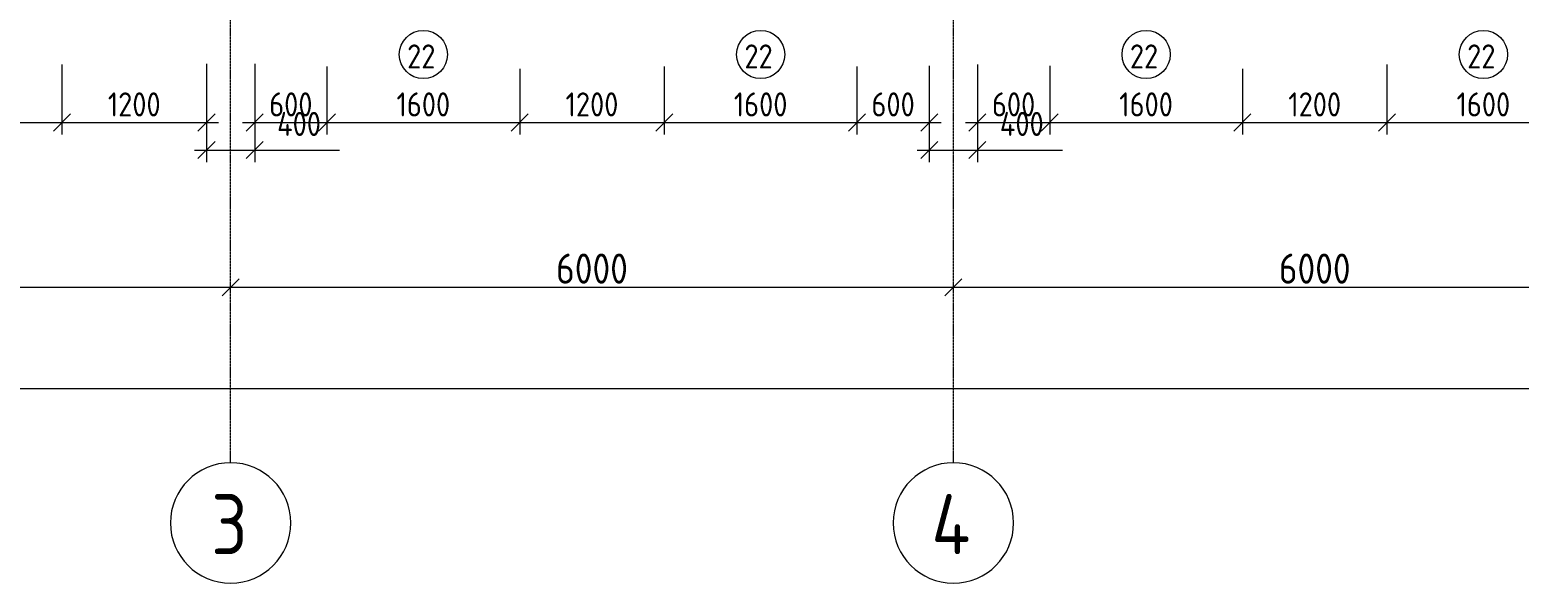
# Model space of a CAD drawing. Header units: millimetres. Extents: x -56773 to 221258, y -262288 to 26541.
# Drawn here: x -10858 to 1507, y -210602 to -206008 of the extents above; entities that cross this region are included whole.
import ezdxf

# ---------------------------------------------------------------- set-up
doc = ezdxf.new("R2010")
doc.units = ezdxf.units.MM
doc.linetypes.add('ADSK_Линия сетки', pattern=[25, 20, -2.5, 0, -2.5])
for name, color, linetype, lineweight in [('Марки окон', 7, 'Continuous', 20), ('Оси', 7, 'Continuous', 9), ('Размеры', 7, 'Continuous', 9)]:
    doc.layers.add(name, color=color, linetype=linetype, lineweight=lineweight)
doc.styles.add('GOST Common', font='', dxfattribs={"width": 0.9, "height": 500})
doc.styles.add('GOST Common_2', font='', dxfattribs={"width": 0.9, "height": 250})
doc.styles.add('GOST Common_3', font='', dxfattribs={"width": 0.9, "height": 200})
doc.styles.get('GOST Common').set_extended_font_data('GOST Common')
doc.styles.get('GOST Common_2').set_extended_font_data('GOST Common')
doc.styles.get('GOST Common_3').set_extended_font_data('GOST Common')
doc.dimstyles.new('ADSK_Основной_2_0', dxfattribs={"dimscale": 304.8, "dimtxt": 201.142999, "dimasz": 0.463911, "dimexe": 0.328084, "dimexo": 0.328084, "dimgap": 0.164042, "dimtad": 1, "dimdec": 3, "dimrnd": 0.001, "dimdsep": 46, "dimtxsty": 'GOST Common_3', "dimblk1": 'OBLIQUE', "dimblk2": 'OBLIQUE', "dimsah": 1, "dimcen": 0.09, "dimdle": 0.328084, "dimazin": 2, "dimtfac": 1, "dimtdec": 4, "dimtix": 1, "dimtmove": 0, "dimatfit": 3, "dimfxl": 1, "dimtvp": 1, "dimtolj": 1, "dimtzin": 0, "dimlwd": 20, "dimlwe": 20, "dimarcsym": 2})
doc.dimstyles.new('ADSK_Основной_2_0_1', dxfattribs={"dimscale": 304.8, "dimtxt": 201.142999, "dimasz": 0.463911, "dimexe": 0.328084, "dimexo": 0.328084, "dimgap": 0.164042, "dimtad": 1, "dimdec": 3, "dimrnd": 0.001, "dimdsep": 46, "dimtxsty": 'GOST Common_3', "dimblk1": 'OBLIQUE', "dimblk2": 'OBLIQUE', "dimsah": 1, "dimcen": 0.09, "dimdle": 0.328084, "dimazin": 2, "dimtfac": 1, "dimtdec": 4, "dimtix": 1, "dimtmove": 1, "dimatfit": 3, "dimfxl": 1, "dimtvp": 1, "dimtolj": 1, "dimtzin": 0, "dimlwd": 20, "dimlwe": 20, "dimarcsym": 2})
doc.dimstyles.new('ADSK_Основной_2_5_мм', dxfattribs={"dimscale": 304.8, "dimtxt": 251.428749, "dimasz": 0.463911, "dimexe": 0.492126, "dimexo": 0.984252, "dimgap": 0.098425, "dimtad": 1, "dimrnd": 0.01, "dimdsep": 46, "dimtxsty": 'GOST Common_2', "dimblk1": 'OBLIQUE', "dimblk2": 'OBLIQUE', "dimsah": 1, "dimcen": 0.09, "dimdle": 0.492126, "dimazin": 2, "dimtfac": 1, "dimtdec": 4, "dimtix": 1, "dimtmove": 0, "dimatfit": 3, "dimfxl": 1, "dimtvp": 1, "dimtolj": 1, "dimtzin": 0, "dimlwd": 20, "dimlwe": 20, "dimarcsym": 2})

# ---------------------------------------------------------------- blocks, each defined once
blk = doc.blocks.new('Ось сетки - Круг_Ø10 мм-8259-Кладочный план 4-го этажа')
at = {"layer": 'Оси', "lineweight": 20}
for start, end in [(360, 180), (180, 360)]:
    blk.add_arc((0, 0), 5, start, end, dxfattribs=at)
blk = doc.blocks.new('_Oblique')
at = {"color": 0, "linetype": 'ByBlock', "lineweight": -2}
blk.add_line((-0.5, -0.5), (0.5, 0.5), dxfattribs=at)
blk = doc.blocks.new('*D5846')
at = {"layer": 'Defpoints', "color": 0, "lineweight": 25, "transparency": 16777216}
for p in [(-13591, -208046), (-9191, -208046), (-9191, -208146)]:
    blk.add_point(p, dxfattribs=at)
at = {"layer": 'Размеры', "color": 0, "lineweight": 20, "transparency": 16777216}
for p, q in [((-13741, -208146), (-9041, -208146)), ((-13591, -208346), (-13591, -208296)), ((-9191, -208346), (-9191, -208296))]:
    blk.add_line(p, q, dxfattribs=at)
at = {"layer": 'Размеры', "color": 0, "lineweight": 20, "transparency": 16777216, "xscale": 141.4, "yscale": 141.4, "zscale": 141.4, "rotation": 180}
blk.add_blockref('_Oblique', (-13591, -208146), dxfattribs=at)
at = {"layer": 'Размеры', "color": 0, "lineweight": 20, "transparency": 16777216, "xscale": 141.4, "yscale": 141.4, "zscale": 141.4}
blk.add_blockref('_Oblique', (-9191, -208146), dxfattribs=at)
at = {"layer": 'Размеры', "color": 0, "lineweight": 9, "transparency": 16777216, "insert": (-11391, -207991), "char_height": 250, "width": 807.98, "attachment_point": 5, "style": 'GOST Common_2'}
blk.add_mtext('\\A1;4400', dxfattribs=at)
blk = doc.blocks.new('*D5847')
at = {"layer": 'Defpoints', "color": 0, "lineweight": 25, "transparency": 16777216}
for p in [(-9191, -208046), (-3191, -208046), (-3191, -208146)]:
    blk.add_point(p, dxfattribs=at)
at = {"layer": 'Размеры', "color": 0, "lineweight": 20, "transparency": 16777216}
for p, q in [((-9341, -208146), (-3041, -208146)), ((-9191, -208346), (-9191, -208296)), ((-3191, -208346), (-3191, -208296))]:
    blk.add_line(p, q, dxfattribs=at)
at = {"layer": 'Размеры', "color": 0, "lineweight": 20, "transparency": 16777216, "xscale": 141.4, "yscale": 141.4, "zscale": 141.4, "rotation": 180}
blk.add_blockref('_Oblique', (-9191, -208146), dxfattribs=at)
at = {"layer": 'Размеры', "color": 0, "lineweight": 20, "transparency": 16777216, "xscale": 141.4, "yscale": 141.4, "zscale": 141.4}
blk.add_blockref('_Oblique', (-3191, -208146), dxfattribs=at)
at = {"layer": 'Размеры', "color": 0, "lineweight": 9, "transparency": 16777216, "insert": (-6191, -207991), "char_height": 250, "width": 756.84, "attachment_point": 5, "style": 'GOST Common_2'}
blk.add_mtext('\\A1;6000', dxfattribs=at)
blk = doc.blocks.new('*D5848')
at = {"layer": 'Defpoints', "color": 0, "lineweight": 25, "transparency": 16777216}
for p in [(-3191, -208046), (2809, -208046), (2809, -208146)]:
    blk.add_point(p, dxfattribs=at)
at = {"layer": 'Размеры', "color": 0, "lineweight": 20, "transparency": 16777216}
for p, q in [((-3341, -208146), (2959, -208146)), ((-3191, -208346), (-3191, -208296)), ((2809, -208346), (2809, -208296))]:
    blk.add_line(p, q, dxfattribs=at)
at = {"layer": 'Размеры', "color": 0, "lineweight": 20, "transparency": 16777216, "xscale": 141.4, "yscale": 141.4, "zscale": 141.4, "rotation": 180}
blk.add_blockref('_Oblique', (-3191, -208146), dxfattribs=at)
at = {"layer": 'Размеры', "color": 0, "lineweight": 20, "transparency": 16777216, "xscale": 141.4, "yscale": 141.4, "zscale": 141.4}
blk.add_blockref('_Oblique', (2809, -208146), dxfattribs=at)
at = {"layer": 'Размеры', "color": 0, "lineweight": 9, "transparency": 16777216, "insert": (-191, -207991), "char_height": 250, "width": 756.84, "attachment_point": 5, "style": 'GOST Common_2'}
blk.add_mtext('\\A1;6000', dxfattribs=at)
blk = doc.blocks.new('*D5869')
at = {"layer": 'Defpoints', "color": 0, "lineweight": 25, "transparency": 16777216}
for p in [(-19591, -208886), (61609, -208886), (61609, -208986)]:
    blk.add_point(p, dxfattribs=at)
at = {"layer": 'Размеры', "color": 0, "lineweight": 20, "transparency": 16777216}
for p, q in [((-19741, -208986), (61759, -208986)), ((-19591, -209186), (-19591, -209136)), ((61609, -209186), (61609, -209136))]:
    blk.add_line(p, q, dxfattribs=at)
at = {"layer": 'Размеры', "color": 0, "lineweight": 20, "transparency": 16777216, "xscale": 141.4, "yscale": 141.4, "zscale": 141.4, "rotation": 180}
blk.add_blockref('_Oblique', (-19591, -208986), dxfattribs=at)
at = {"layer": 'Размеры', "color": 0, "lineweight": 20, "transparency": 16777216, "xscale": 141.4, "yscale": 141.4, "zscale": 141.4}
blk.add_blockref('_Oblique', (61609, -208986), dxfattribs=at)
at = {"layer": 'Размеры', "color": 0, "lineweight": 9, "transparency": 16777216, "insert": (21009, -208831), "char_height": 250, "width": 889.8, "attachment_point": 5, "style": 'GOST Common_2'}
blk.add_mtext('\\A1;81200', dxfattribs=at)
blk = doc.blocks.new('*D5746')
at = {"layer": 'Defpoints', "color": 0, "lineweight": 25, "transparency": 16777216}
for p in [(-12191, -206209), (-10591, -206196), (-10591, -206778)]:
    blk.add_point(p, dxfattribs=at)
at = {"layer": 'Размеры', "color": 0, "lineweight": 20, "transparency": 16777216}
for p, q in [((-12191, -206309), (-12191, -206878)), ((-10591, -206296), (-10591, -206878)), ((-12291, -206778), (-10491, -206778))]:
    blk.add_line(p, q, dxfattribs=at)
at = {"layer": 'Размеры', "color": 0, "lineweight": 20, "transparency": 16777216, "xscale": 141.4, "yscale": 141.4, "zscale": 141.4, "rotation": 180}
blk.add_blockref('_Oblique', (-12191, -206778), dxfattribs=at)
at = {"layer": 'Размеры', "color": 0, "lineweight": 20, "transparency": 16777216, "xscale": 141.4, "yscale": 141.4, "zscale": 141.4}
blk.add_blockref('_Oblique', (-10591, -206778), dxfattribs=at)
at = {"layer": 'Размеры', "color": 0, "lineweight": 9, "transparency": 16777216, "insert": (-11391, -206628), "char_height": 200, "width": 560.47, "attachment_point": 5, "style": 'GOST Common_3'}
blk.add_mtext('\\A1;1600', dxfattribs=at)
blk = doc.blocks.new('*D5747')
at = {"layer": 'Defpoints', "color": 0, "lineweight": 25, "transparency": 16777216}
for p in [(-10591, -206196), (-9391, -206192), (-9391, -206778)]:
    blk.add_point(p, dxfattribs=at)
at = {"layer": 'Размеры', "color": 0, "lineweight": 20, "transparency": 16777216}
for p, q in [((-10591, -206296), (-10591, -206878)), ((-9391, -206292), (-9391, -206878)), ((-10691, -206778), (-9291, -206778))]:
    blk.add_line(p, q, dxfattribs=at)
at = {"layer": 'Размеры', "color": 0, "lineweight": 20, "transparency": 16777216, "xscale": 141.4, "yscale": 141.4, "zscale": 141.4, "rotation": 180}
blk.add_blockref('_Oblique', (-10591, -206778), dxfattribs=at)
at = {"layer": 'Размеры', "color": 0, "lineweight": 20, "transparency": 16777216, "xscale": 141.4, "yscale": 141.4, "zscale": 141.4}
blk.add_blockref('_Oblique', (-9391, -206778), dxfattribs=at)
at = {"layer": 'Размеры', "color": 0, "lineweight": 9, "transparency": 16777216, "insert": (-9991, -206628), "char_height": 200, "width": 560.47, "attachment_point": 5, "style": 'GOST Common_3'}
blk.add_mtext('\\A1;1200', dxfattribs=at)
blk = doc.blocks.new('*D5748')
at = {"layer": 'Defpoints', "color": 0, "lineweight": 25, "transparency": 16777216}
for p in [(-9391, -206192), (-8991, -206192), (-8991, -207007)]:
    blk.add_point(p, dxfattribs=at)
at = {"layer": 'Размеры', "color": 0, "lineweight": 20, "transparency": 16777216}
for p, q in [((-9391, -206292), (-9391, -207107)), ((-8991, -206292), (-8991, -207107)), ((-9491, -207007), (-8991, -207007)), ((-8991, -207007), (-8286, -207007))]:
    blk.add_line(p, q, dxfattribs=at)
at = {"layer": 'Размеры', "color": 0, "lineweight": 20, "transparency": 16777216, "xscale": 141.4, "yscale": 141.4, "zscale": 141.4, "rotation": 180}
blk.add_blockref('_Oblique', (-9391, -207007), dxfattribs=at)
at = {"layer": 'Размеры', "color": 0, "lineweight": 20, "transparency": 16777216, "xscale": 141.4, "yscale": 141.4, "zscale": 141.4}
blk.add_blockref('_Oblique', (-8991, -207007), dxfattribs=at)
at = {"layer": 'Размеры', "color": 0, "lineweight": 9, "transparency": 16777216, "insert": (-8805, -206690), "char_height": 200, "width": 474.56, "attachment_point": 1, "line_spacing_factor": 1.022761, "style": 'GOST Common_3'}
blk.add_mtext('\\A1;400', dxfattribs=at)
blk = doc.blocks.new('*D5749')
at = {"layer": 'Defpoints', "color": 0, "lineweight": 25, "transparency": 16777216}
for p in [(-8991, -206192), (-8391, -206213), (-8391, -206778)]:
    blk.add_point(p, dxfattribs=at)
at = {"layer": 'Размеры', "color": 0, "lineweight": 20, "transparency": 16777216}
for p, q in [((-8991, -206292), (-8991, -206878)), ((-8391, -206313), (-8391, -206878)), ((-9091, -206778), (-8291, -206778))]:
    blk.add_line(p, q, dxfattribs=at)
at = {"layer": 'Размеры', "color": 0, "lineweight": 20, "transparency": 16777216, "xscale": 141.4, "yscale": 141.4, "zscale": 141.4, "rotation": 180}
blk.add_blockref('_Oblique', (-8991, -206778), dxfattribs=at)
at = {"layer": 'Размеры', "color": 0, "lineweight": 20, "transparency": 16777216, "xscale": 141.4, "yscale": 141.4, "zscale": 141.4}
blk.add_blockref('_Oblique', (-8391, -206778), dxfattribs=at)
at = {"layer": 'Размеры', "color": 0, "lineweight": 9, "transparency": 16777216, "insert": (-8691, -206628), "char_height": 200, "width": 454.11, "attachment_point": 5, "style": 'GOST Common_3'}
blk.add_mtext('\\A1;600', dxfattribs=at)
blk = doc.blocks.new('*D5750')
at = {"layer": 'Defpoints', "color": 0, "lineweight": 25, "transparency": 16777216}
for p in [(-8391, -206213), (-6791, -206233), (-6791, -206778)]:
    blk.add_point(p, dxfattribs=at)
at = {"layer": 'Размеры', "color": 0, "lineweight": 20, "transparency": 16777216}
for p, q in [((-8391, -206313), (-8391, -206878)), ((-6791, -206333), (-6791, -206878)), ((-8491, -206778), (-6691, -206778))]:
    blk.add_line(p, q, dxfattribs=at)
at = {"layer": 'Размеры', "color": 0, "lineweight": 20, "transparency": 16777216, "xscale": 141.4, "yscale": 141.4, "zscale": 141.4, "rotation": 180}
blk.add_blockref('_Oblique', (-8391, -206778), dxfattribs=at)
at = {"layer": 'Размеры', "color": 0, "lineweight": 20, "transparency": 16777216, "xscale": 141.4, "yscale": 141.4, "zscale": 141.4}
blk.add_blockref('_Oblique', (-6791, -206778), dxfattribs=at)
at = {"layer": 'Размеры', "color": 0, "lineweight": 9, "transparency": 16777216, "insert": (-7591, -206628), "char_height": 200, "width": 560.47, "attachment_point": 5, "style": 'GOST Common_3'}
blk.add_mtext('\\A1;1600', dxfattribs=at)
blk = doc.blocks.new('*D5751')
at = {"layer": 'Defpoints', "color": 0, "lineweight": 25, "transparency": 16777216}
for p in [(-6791, -206233), (-5591, -206213), (-5591, -206778)]:
    blk.add_point(p, dxfattribs=at)
at = {"layer": 'Размеры', "color": 0, "lineweight": 20, "transparency": 16777216}
for p, q in [((-6791, -206333), (-6791, -206878)), ((-5591, -206313), (-5591, -206878)), ((-6891, -206778), (-5491, -206778))]:
    blk.add_line(p, q, dxfattribs=at)
at = {"layer": 'Размеры', "color": 0, "lineweight": 20, "transparency": 16777216, "xscale": 141.4, "yscale": 141.4, "zscale": 141.4, "rotation": 180}
blk.add_blockref('_Oblique', (-6791, -206778), dxfattribs=at)
at = {"layer": 'Размеры', "color": 0, "lineweight": 20, "transparency": 16777216, "xscale": 141.4, "yscale": 141.4, "zscale": 141.4}
blk.add_blockref('_Oblique', (-5591, -206778), dxfattribs=at)
at = {"layer": 'Размеры', "color": 0, "lineweight": 9, "transparency": 16777216, "insert": (-6191, -206628), "char_height": 200, "width": 560.47, "attachment_point": 5, "style": 'GOST Common_3'}
blk.add_mtext('\\A1;1200', dxfattribs=at)
blk = doc.blocks.new('*D5752')
at = {"layer": 'Defpoints', "color": 0, "lineweight": 25, "transparency": 16777216}
for p in [(-5591, -206213), (-3991, -206213), (-3991, -206778)]:
    blk.add_point(p, dxfattribs=at)
at = {"layer": 'Размеры', "color": 0, "lineweight": 20, "transparency": 16777216}
for p, q in [((-5591, -206313), (-5591, -206878)), ((-3991, -206313), (-3991, -206878)), ((-5691, -206778), (-3891, -206778))]:
    blk.add_line(p, q, dxfattribs=at)
at = {"layer": 'Размеры', "color": 0, "lineweight": 20, "transparency": 16777216, "xscale": 141.4, "yscale": 141.4, "zscale": 141.4, "rotation": 180}
blk.add_blockref('_Oblique', (-5591, -206778), dxfattribs=at)
at = {"layer": 'Размеры', "color": 0, "lineweight": 20, "transparency": 16777216, "xscale": 141.4, "yscale": 141.4, "zscale": 141.4}
blk.add_blockref('_Oblique', (-3991, -206778), dxfattribs=at)
at = {"layer": 'Размеры', "color": 0, "lineweight": 9, "transparency": 16777216, "insert": (-4791, -206628), "char_height": 200, "width": 560.47, "attachment_point": 5, "style": 'GOST Common_3'}
blk.add_mtext('\\A1;1600', dxfattribs=at)
blk = doc.blocks.new('*D5753')
at = {"layer": 'Defpoints', "color": 0, "lineweight": 25, "transparency": 16777216}
for p in [(-3991, -206213), (-3391, -206207), (-3391, -206778)]:
    blk.add_point(p, dxfattribs=at)
at = {"layer": 'Размеры', "color": 0, "lineweight": 20, "transparency": 16777216}
for p, q in [((-3991, -206313), (-3991, -206878)), ((-3391, -206307), (-3391, -206878)), ((-4091, -206778), (-3291, -206778))]:
    blk.add_line(p, q, dxfattribs=at)
at = {"layer": 'Размеры', "color": 0, "lineweight": 20, "transparency": 16777216, "xscale": 141.4, "yscale": 141.4, "zscale": 141.4, "rotation": 180}
blk.add_blockref('_Oblique', (-3991, -206778), dxfattribs=at)
at = {"layer": 'Размеры', "color": 0, "lineweight": 20, "transparency": 16777216, "xscale": 141.4, "yscale": 141.4, "zscale": 141.4}
blk.add_blockref('_Oblique', (-3391, -206778), dxfattribs=at)
at = {"layer": 'Размеры', "color": 0, "lineweight": 9, "transparency": 16777216, "insert": (-3691, -206628), "char_height": 200, "width": 454.11, "attachment_point": 5, "style": 'GOST Common_3'}
blk.add_mtext('\\A1;600', dxfattribs=at)
blk = doc.blocks.new('*D5754')
at = {"layer": 'Defpoints', "color": 0, "lineweight": 25, "transparency": 16777216}
for p in [(-3391, -206207), (-2991, -206196), (-2991, -207007)]:
    blk.add_point(p, dxfattribs=at)
at = {"layer": 'Размеры', "color": 0, "lineweight": 20, "transparency": 16777216}
for p, q in [((-3391, -206307), (-3391, -207107)), ((-2991, -206296), (-2991, -207107)), ((-3491, -207007), (-2991, -207007)), ((-2991, -207007), (-2286, -207007))]:
    blk.add_line(p, q, dxfattribs=at)
at = {"layer": 'Размеры', "color": 0, "lineweight": 20, "transparency": 16777216, "xscale": 141.4, "yscale": 141.4, "zscale": 141.4, "rotation": 180}
blk.add_blockref('_Oblique', (-3391, -207007), dxfattribs=at)
at = {"layer": 'Размеры', "color": 0, "lineweight": 20, "transparency": 16777216, "xscale": 141.4, "yscale": 141.4, "zscale": 141.4}
blk.add_blockref('_Oblique', (-2991, -207007), dxfattribs=at)
at = {"layer": 'Размеры', "color": 0, "lineweight": 9, "transparency": 16777216, "insert": (-2805, -206690), "char_height": 200, "width": 474.56, "attachment_point": 1, "line_spacing_factor": 1.022761, "style": 'GOST Common_3'}
blk.add_mtext('\\A1;400', dxfattribs=at)
blk = doc.blocks.new('*D5755')
at = {"layer": 'Defpoints', "color": 0, "lineweight": 25, "transparency": 16777216}
for p in [(-2991, -206196), (-2391, -206209), (-2391, -206778)]:
    blk.add_point(p, dxfattribs=at)
at = {"layer": 'Размеры', "color": 0, "lineweight": 20, "transparency": 16777216}
for p, q in [((-2991, -206296), (-2991, -206878)), ((-2391, -206309), (-2391, -206878)), ((-3091, -206778), (-2291, -206778))]:
    blk.add_line(p, q, dxfattribs=at)
at = {"layer": 'Размеры', "color": 0, "lineweight": 20, "transparency": 16777216, "xscale": 141.4, "yscale": 141.4, "zscale": 141.4, "rotation": 180}
blk.add_blockref('_Oblique', (-2991, -206778), dxfattribs=at)
at = {"layer": 'Размеры', "color": 0, "lineweight": 20, "transparency": 16777216, "xscale": 141.4, "yscale": 141.4, "zscale": 141.4}
blk.add_blockref('_Oblique', (-2391, -206778), dxfattribs=at)
at = {"layer": 'Размеры', "color": 0, "lineweight": 9, "transparency": 16777216, "insert": (-2691, -206628), "char_height": 200, "width": 454.11, "attachment_point": 5, "style": 'GOST Common_3'}
blk.add_mtext('\\A1;600', dxfattribs=at)
blk = doc.blocks.new('*D5756')
at = {"layer": 'Defpoints', "color": 0, "lineweight": 25, "transparency": 16777216}
for p in [(-2391, -206209), (-791, -206233), (-791, -206778)]:
    blk.add_point(p, dxfattribs=at)
at = {"layer": 'Размеры', "color": 0, "lineweight": 20, "transparency": 16777216}
for p, q in [((-2391, -206309), (-2391, -206878)), ((-791, -206333), (-791, -206878)), ((-2491, -206778), (-691, -206778))]:
    blk.add_line(p, q, dxfattribs=at)
at = {"layer": 'Размеры', "color": 0, "lineweight": 20, "transparency": 16777216, "xscale": 141.4, "yscale": 141.4, "zscale": 141.4, "rotation": 180}
blk.add_blockref('_Oblique', (-2391, -206778), dxfattribs=at)
at = {"layer": 'Размеры', "color": 0, "lineweight": 20, "transparency": 16777216, "xscale": 141.4, "yscale": 141.4, "zscale": 141.4}
blk.add_blockref('_Oblique', (-791, -206778), dxfattribs=at)
at = {"layer": 'Размеры', "color": 0, "lineweight": 9, "transparency": 16777216, "insert": (-1591, -206628), "char_height": 200, "width": 560.47, "attachment_point": 5, "style": 'GOST Common_3'}
blk.add_mtext('\\A1;1600', dxfattribs=at)
blk = doc.blocks.new('*D5757')
at = {"layer": 'Defpoints', "color": 0, "lineweight": 25, "transparency": 16777216}
for p in [(-791, -206233), (409, -206196), (409, -206778)]:
    blk.add_point(p, dxfattribs=at)
at = {"layer": 'Размеры', "color": 0, "lineweight": 20, "transparency": 16777216}
for p, q in [((-791, -206333), (-791, -206878)), ((409, -206296), (409, -206878)), ((-891, -206778), (509, -206778))]:
    blk.add_line(p, q, dxfattribs=at)
at = {"layer": 'Размеры', "color": 0, "lineweight": 20, "transparency": 16777216, "xscale": 141.4, "yscale": 141.4, "zscale": 141.4, "rotation": 180}
blk.add_blockref('_Oblique', (-791, -206778), dxfattribs=at)
at = {"layer": 'Размеры', "color": 0, "lineweight": 20, "transparency": 16777216, "xscale": 141.4, "yscale": 141.4, "zscale": 141.4}
blk.add_blockref('_Oblique', (409, -206778), dxfattribs=at)
at = {"layer": 'Размеры', "color": 0, "lineweight": 9, "transparency": 16777216, "insert": (-191, -206628), "char_height": 200, "width": 560.47, "attachment_point": 5, "style": 'GOST Common_3'}
blk.add_mtext('\\A1;1200', dxfattribs=at)
blk = doc.blocks.new('*D5758')
at = {"layer": 'Defpoints', "color": 0, "lineweight": 25, "transparency": 16777216}
for p in [(409, -206196), (2009, -206233), (2009, -206778)]:
    blk.add_point(p, dxfattribs=at)
at = {"layer": 'Размеры', "color": 0, "lineweight": 20, "transparency": 16777216}
for p, q in [((409, -206296), (409, -206878)), ((2009, -206333), (2009, -206878)), ((309, -206778), (2109, -206778))]:
    blk.add_line(p, q, dxfattribs=at)
at = {"layer": 'Размеры', "color": 0, "lineweight": 20, "transparency": 16777216, "xscale": 141.4, "yscale": 141.4, "zscale": 141.4, "rotation": 180}
blk.add_blockref('_Oblique', (409, -206778), dxfattribs=at)
at = {"layer": 'Размеры', "color": 0, "lineweight": 20, "transparency": 16777216, "xscale": 141.4, "yscale": 141.4, "zscale": 141.4}
blk.add_blockref('_Oblique', (2009, -206778), dxfattribs=at)
at = {"layer": 'Размеры', "color": 0, "lineweight": 9, "transparency": 16777216, "insert": (1209, -206628), "char_height": 200, "width": 560.47, "attachment_point": 5, "style": 'GOST Common_3'}
blk.add_mtext('\\A1;1600', dxfattribs=at)
blk = doc.blocks.new('М_окна1 - Маркировка типоразмера-1510237-Кладочный план 4-го этажа')
at = {"layer": 'Марки окон'}
blk.add_circle((0, 0), 2, dxfattribs=at)

msp = doc.modelspace()

# ---------------------------------------------------------------- linework, layer by layer
at = {"layer": 'Оси', "linetype": 'ADSK_Линия сетки', "lineweight": 5}
for p, q in [((-9190.6385, -209602.3427), (-9190.6385, -174127.5463)), ((-3190.6385, -209602.3427), (-3190.6385, -174127.5463))]:
    msp.add_line(p, q, dxfattribs=at)

# ---------------------------------------------------------------- block references
at = {"layer": 'Марки окон', "lineweight": 9, "xscale": 99.99999999999993, "yscale": 99.99999999999993, "zscale": 99.99999999999993}
for p in [(-7590.6385, -206213.4914), (-4790.6385, -206213.4914), (-1590.6385, -206213.4914), (1209.3615, -206213.4914)]:
    msp.add_blockref('М_окна1 - Маркировка типоразмера-1510237-Кладочный план 4-го этажа', p, dxfattribs=at)
at = {"layer": 'Оси', "lineweight": 20, "xscale": 99.99999999999993, "yscale": 99.99999999999993, "zscale": 99.99999999999993}
for p in [(-9190.6385, -210102.3427), (-3190.6385, -210102.3427)]:
    msp.add_blockref('Ось сетки - Круг_Ø10 мм-8259-Кладочный план 4-го этажа', p, dxfattribs=at)

# ---------------------------------------------------------------- texts
at = {"layer": 'Марки окон', "lineweight": 5, "char_height": 200, "width": 317.46825, "attachment_point": 1, "style": 'GOST Common_3'}
for insert in [(-7725.1959, -206129.7061), (-4925.1959, -206129.7061), (-1725.1959, -206129.7061), (1074.8041, -206129.7061)]:
    msp.add_mtext('22', dxfattribs=dict(at, insert=insert))
at = {"layer": 'Оси', "char_height": 500, "attachment_point": 1, "style": 'GOST Common'}
for s, insert, width in [('\\fGOST Common|b0|i0|c204|p34|;\\W.9;3', (-9352.1192, -209862.476), 389.620125), ('\\fGOST Common|b0|i0|c204|p34|;\\W.9;4', (-3372.8192, -209862.476), 440.126437)]:
    msp.add_mtext(s, dxfattribs=dict(at, insert=insert, width=width))

# ---------------------------------------------------------------- dimensions: what is measured, and where the dimension line sits
at = {"layer": 'Размеры', "lineweight": 9}
for base, p1, p2, dimstyle, override, picture, middle in [((-10590.6385, -206778.4042), (-12190.6385, -206208.6545), (-10590.6385, -206195.7888), 'ADSK_Основной_2_0_1', {"dimpost": '<>', "dimfxl": 1600.051726}, '*D5746', (-11390.6385, -206628.4042)), ((-9390.6385, -206778.4042), (-10590.6385, -206195.7888), (-9390.6385, -206192.4735), 'ADSK_Основной_2_0_1', {"dimpost": '<>', "dimfxl": 1200.00458}, '*D5747', (-9990.6385, -206628.4042)), ((-8390.6385, -206778.4042), (-8990.6385, -206192.4735), (-8390.6385, -206213.2828), 'ADSK_Основной_2_0_1', {"dimpost": '<>', "dimfxl": 600.360748}, '*D5749', (-8690.6385, -206628.4042)), ((-6790.6385, -206778.4042), (-8390.6385, -206213.2828), (-6790.6385, -206233.0913), 'ADSK_Основной_2_0_1', {"dimpost": '<>', "dimfxl": 1600.122612}, '*D5750', (-7590.6385, -206628.4042)), ((-5590.6385, -206778.4042), (-6790.6385, -206233.0913), (-5590.6385, -206213.2828), 'ADSK_Основной_2_0_1', {"dimpost": '<>', "dimfxl": 1200.163478}, '*D5751', (-6190.6385, -206628.4042)), ((-3990.6385, -206778.4042), (-5590.6385, -206213.2828), (-3990.6385, -206213.2828), 'ADSK_Основной_2_0_1', {"dimpost": '<>', "dimfxl": 1600}, '*D5752', (-4790.6385, -206628.4042)), ((-3390.6385, -206778.4042), (-3990.6385, -206213.2828), (-3390.6385, -206207.4897), 'ADSK_Основной_2_0_1', {"dimpost": '<>', "dimfxl": 600.027967}, '*D5753', (-3690.6385, -206628.4042)), ((-2390.6385, -206778.4042), (-2990.6385, -206195.5841), (-2390.6385, -206208.6545), 'ADSK_Основной_2_0_1', {"dimpost": '<>', "dimfxl": 600.142346}, '*D5755', (-2690.6385, -206628.4042)), ((-790.6385, -206778.4042), (-2390.6385, -206208.6545), (-790.6385, -206233.0913), 'ADSK_Основной_2_0_1', {"dimpost": '<>', "dimfxl": 1600.1866}, '*D5756', (-1590.6385, -206628.4042)), ((409.3615, -206778.4042), (-790.6385, -206233.0913), (409.3615, -206195.7888), 'ADSK_Основной_2_0_1', {"dimpost": '<>', "dimfxl": 1200.579641}, '*D5757', (-190.6385, -206628.4042)), ((2009.3615, -206778.4042), (409.3615, -206195.7888), (2009.3615, -206233.0913), 'ADSK_Основной_2_0_1', {"dimpost": '<>', "dimfxl": 1600.434777}, '*D5758', (1209.3615, -206628.4042)), ((-9190.6385, -208145.7149), (-13590.6385, -208045.73), (-9190.6385, -208045.73), 'ADSK_Основной_2_5_мм', {"dimpost": '<>', "dimfxl": 4400}, '*D5846', (-11390.6385, -207990.7149)), ((-3190.6385, -208145.7149), (-9190.6385, -208045.73), (-3190.6385, -208045.73), 'ADSK_Основной_2_5_мм', {"dimpost": '<>', "dimfxl": 6000}, '*D5847', (-6190.6385, -207990.7149)), ((2809.3615, -208145.7149), (-3190.6385, -208045.73), (2809.3615, -208045.73), 'ADSK_Основной_2_5_мм', {"dimpost": '<>', "dimfxl": 6000}, '*D5848', (-190.6385, -207990.7149)), ((61609.3615, -208985.7149), (-19590.6385, -208885.73), (61609.3615, -208885.73), 'ADSK_Основной_2_5_мм', {"dimpost": '<>', "dimfxl": 81200}, '*D5869', (21009.3615, -208830.7149))]:
    dim = msp.add_linear_dim(base=base, p1=p1, p2=p2, dimstyle=dimstyle, override=override, dxfattribs=at)
    dim.commit()
    dim.dimension.update_dxf_attribs({"geometry": picture, "text_midpoint": middle})
for base, p1, p2, override, picture, middle in [((-8990.6385, -207007.1289), (-9390.6385, -206192.4735), (-8990.6385, -206192.4735), {"dimpost": '<>', "dimfxl": 400}, '*D5748', (-8567.8099, -207007.1289)), ((-2990.6385, -207007.1289), (-3390.6385, -206207.4897), (-2990.6385, -206195.5841), {"dimpost": '<>', "dimfxl": 400.17714}, '*D5754', (-2567.8099, -207007.1289))]:
    dim = msp.add_linear_dim(base=base, p1=p1, p2=p2, dimstyle='ADSK_Основной_2_0', override=override, dxfattribs=at)
    dim.commit()
    dim.dimension.update_dxf_attribs({"geometry": picture, "text_midpoint": middle, "dimtype": 160})

doc.saveas('drawing.dxf')
